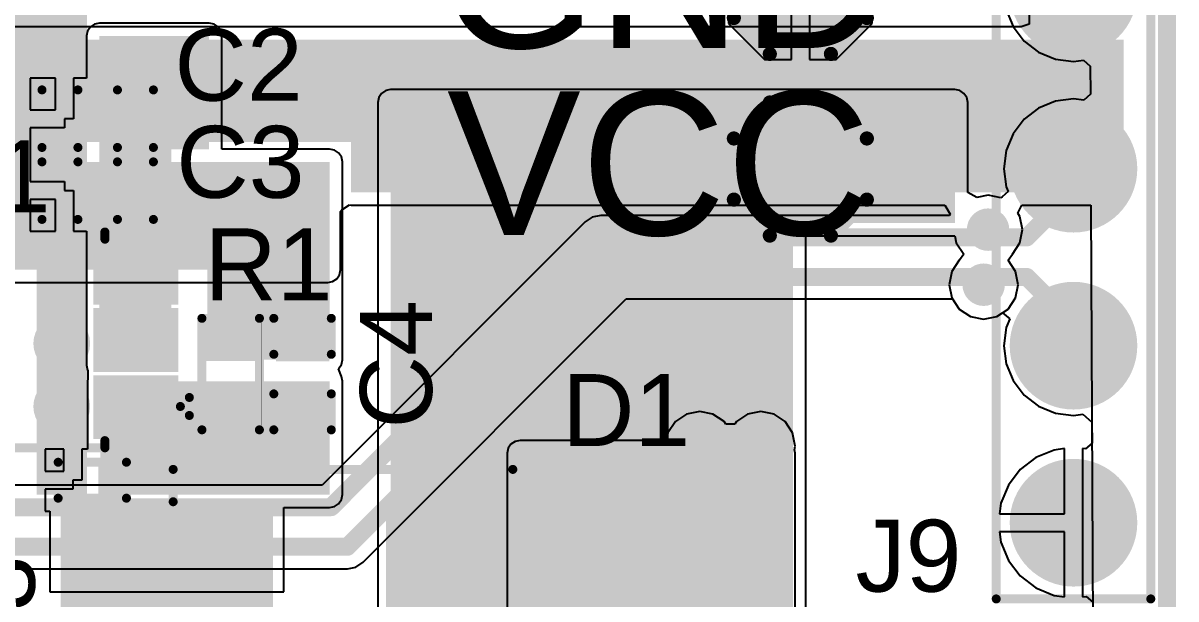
# Model space of a CAD drawing. Header units: millimetres. Extents: x -0.29 to 3.46, y -0.11 to 2.46.
# Drawn here: x 2.817 to 3.459, y 0.555 to 0.875 of the extents above; entities that cross this region are included whole.
import ezdxf

# ---------------------------------------------------------------- set-up
doc = ezdxf.new("R2010")
doc.units = ezdxf.units.MM
doc.header["$MEASUREMENT"] = 0
for name, color, linetype in [('BottomLayer', 5, 'Continuous'), ('BottomPaste', 16, 'Continuous'), ('BottomSolder', 6, 'Continuous'), ('Mechanical2', 216, 'Continuous'), ('TopLayer', 1, 'Continuous'), ('TopOverlay', 2, 'Continuous'), ('TopPaste', 8, 'Continuous'), ('TopSolder', 216, 'Continuous'), ('ViaHoleLayer', 16, 'Continuous')]:
    doc.layers.add(name, color=color, linetype=linetype)
doc.styles.add('Arial', font='arial.ttf', dxfattribs={"height": 0.2})

# ---------------------------------------------------------------- blocks, each defined once
blk = doc.blocks.new('T__________7')
at = {"layer": 'TopLayer'}
blk.add_hatch(color=1, dxfattribs=at).paths.add_polyline_path([(0.015, 0.03), (-0.015, 0.03), (-0.03, 0.015), (-0.03, -0.015), (-0.015, -0.03), (0.015, -0.03), (0.03, -0.015), (0.03, 0.015)])
at = {"layer": 'TopPaste'}
blk.add_hatch(color=8, dxfattribs=at).paths.add_polyline_path([(0.015, 0.03), (-0.015, 0.03), (-0.03, 0.015), (-0.03, -0.015), (-0.015, -0.03), (0.015, -0.03), (0.03, -0.015), (0.03, 0.015)])
at = {"layer": 'TopSolder'}
blk.add_hatch(color=216, dxfattribs=at).paths.add_polyline_path([(0.017, 0.034), (-0.017, 0.034), (-0.034, 0.017), (-0.034, -0.017), (-0.017, -0.034), (0.017, -0.034), (0.034, -0.017), (0.034, 0.017)])
at = {"layer": 'TopOverlay', "const_width": 0.00787}
for points in [[(-0.037, 0.017), (-0.017, 0.037)], [(-0.017, 0.037), (0.017, 0.037)], [(-0.017, 0.037), (0.017, 0.037)], [(0.017, 0.037), (0.037, 0.017)], [(-0.037, -0.017), (-0.037, 0.017)], [(0.037, -0.017), (0.037, 0.017)], [(-0.037, -0.017), (-0.017, -0.037)], [(0.017, -0.037), (0.037, -0.017)], [(-0.017, -0.037), (0.017, -0.037)], [(-0.017, -0.037), (0.017, -0.037)]]:
    blk.add_lwpolyline(points, dxfattribs=at)
at = {"layer": 'TopOverlay', "const_width": 0.00394}
for points in [[(-0.01897, 0.037, 1), (-0.01503, 0.037, 1)], [(-0.01897, 0.037, 1), (-0.01503, 0.037, 1)], [(-0.01897, 0.037, 1), (-0.01503, 0.037, 1)], [(0.01503, 0.037, 1), (0.01897, 0.037, 1)], [(0.01503, 0.037, 1), (0.01897, 0.037, 1)], [(0.01503, 0.037, 1), (0.01897, 0.037, 1)], [(-0.03897, 0.017, 1), (-0.03503, 0.017, 1)], [(-0.03897, 0.017, 1), (-0.03503, 0.017, 1)], [(0.03503, 0.017, 1), (0.03897, 0.017, 1)], [(0.03503, 0.017, 1), (0.03897, 0.017, 1)], [(-0.03897, -0.017, 1), (-0.03503, -0.017, 1)], [(-0.03897, -0.017, 1), (-0.03503, -0.017, 1)], [(0.03503, -0.017, 1), (0.03897, -0.017, 1)], [(0.03503, -0.017, 1), (0.03897, -0.017, 1)], [(-0.01897, -0.037, 1), (-0.01503, -0.037, 1)], [(-0.01897, -0.037, 1), (-0.01503, -0.037, 1)], [(-0.01897, -0.037, 1), (-0.01503, -0.037, 1)], [(0.01503, -0.037, 1), (0.01897, -0.037, 1)], [(0.01503, -0.037, 1), (0.01897, -0.037, 1)], [(0.01503, -0.037, 1), (0.01897, -0.037, 1)]]:
    blk.add_lwpolyline(points, format="xyb", close=True, dxfattribs=at)
blk = doc.blocks.new('T__________8')
at = {"layer": 'TopLayer'}
blk.add_hatch(color=1, dxfattribs=at).paths.add_polyline_path([(0.015, 0.03), (-0.015, 0.03), (-0.03, 0.015), (-0.03, -0.015), (-0.015, -0.03), (0.015, -0.03), (0.03, -0.015), (0.03, 0.015)])
at = {"layer": 'TopPaste'}
blk.add_hatch(color=8, dxfattribs=at).paths.add_polyline_path([(0.015, 0.03), (-0.015, 0.03), (-0.03, 0.015), (-0.03, -0.015), (-0.015, -0.03), (0.015, -0.03), (0.03, -0.015), (0.03, 0.015)])
at = {"layer": 'TopSolder'}
blk.add_hatch(color=216, dxfattribs=at).paths.add_polyline_path([(0.017, 0.034), (-0.017, 0.034), (-0.034, 0.017), (-0.034, -0.017), (-0.017, -0.034), (0.017, -0.034), (0.034, -0.017), (0.034, 0.017)])
at = {"layer": 'TopOverlay', "const_width": 0.00787}
for points in [[(-0.037, 0.017), (-0.017, 0.037)], [(-0.017, 0.037), (0.017, 0.037)], [(-0.017, 0.037), (0.017, 0.037)], [(0.017, 0.037), (0.037, 0.017)], [(-0.037, -0.017), (-0.037, 0.017)], [(0.037, -0.017), (0.037, 0.017)], [(-0.037, -0.017), (-0.017, -0.037)], [(0.017, -0.037), (0.037, -0.017)], [(-0.017, -0.037), (0.017, -0.037)], [(-0.017, -0.037), (0.017, -0.037)]]:
    blk.add_lwpolyline(points, dxfattribs=at)
at = {"layer": 'TopOverlay', "const_width": 0.00394}
for points in [[(-0.01897, 0.037, 1), (-0.01503, 0.037, 1)], [(-0.01897, 0.037, 1), (-0.01503, 0.037, 1)], [(-0.01897, 0.037, 1), (-0.01503, 0.037, 1)], [(0.01503, 0.037, 1), (0.01897, 0.037, 1)], [(0.01503, 0.037, 1), (0.01897, 0.037, 1)], [(0.01503, 0.037, 1), (0.01897, 0.037, 1)], [(-0.03897, 0.017, 1), (-0.03503, 0.017, 1)], [(-0.03897, 0.017, 1), (-0.03503, 0.017, 1)], [(0.03503, 0.017, 1), (0.03897, 0.017, 1)], [(0.03503, 0.017, 1), (0.03897, 0.017, 1)], [(-0.03897, -0.017, 1), (-0.03503, -0.017, 1)], [(-0.03897, -0.017, 1), (-0.03503, -0.017, 1)], [(0.03503, -0.017, 1), (0.03897, -0.017, 1)], [(0.03503, -0.017, 1), (0.03897, -0.017, 1)], [(-0.01897, -0.037, 1), (-0.01503, -0.037, 1)], [(-0.01897, -0.037, 1), (-0.01503, -0.037, 1)], [(-0.01897, -0.037, 1), (-0.01503, -0.037, 1)], [(0.01503, -0.037, 1), (0.01897, -0.037, 1)], [(0.01503, -0.037, 1), (0.01897, -0.037, 1)], [(0.01503, -0.037, 1), (0.01897, -0.037, 1)]]:
    blk.add_lwpolyline(points, format="xyb", close=True, dxfattribs=at)
blk = doc.blocks.new('TSOT_26_6_20')
at = {"layer": 'TopLayer'}
for points in [[(-0.02951, 0.02362), (-0.06888, 0.02362), (-0.06888, 0.05118), (-0.02951, 0.05118)], [(0.06888, 0.02362), (0.02951, 0.02362), (0.02951, 0.05118), (0.06888, 0.05118)], [(-0.02951, -0.01378), (-0.06888, -0.01378), (-0.06888, 0.01378), (-0.02951, 0.01378)], [(0.06888, -0.01378), (0.02951, -0.01378), (0.02951, 0.01378), (0.06888, 0.01378)], [(-0.02951, -0.05118), (-0.06888, -0.05118), (-0.06888, -0.02362), (-0.02951, -0.02362)], [(0.06888, -0.05118), (0.02951, -0.05118), (0.02951, -0.02362), (0.06888, -0.02362)]]:
    blk.add_hatch(color=1, dxfattribs=at).paths.add_polyline_path(points)
at = {"layer": 'TopPaste'}
for points in [[(-0.02951, 0.02362), (-0.06888, 0.02362), (-0.06888, 0.05118), (-0.02951, 0.05118)], [(0.06888, 0.02362), (0.02951, 0.02362), (0.02951, 0.05118), (0.06888, 0.05118)], [(-0.02951, -0.01378), (-0.06888, -0.01378), (-0.06888, 0.01378), (-0.02951, 0.01378)], [(0.06888, -0.01378), (0.02951, -0.01378), (0.02951, 0.01378), (0.06888, 0.01378)], [(-0.02951, -0.05118), (-0.06888, -0.05118), (-0.06888, -0.02362), (-0.02951, -0.02362)], [(0.06888, -0.05118), (0.02951, -0.05118), (0.02951, -0.02362), (0.06888, -0.02362)]]:
    blk.add_hatch(color=8, dxfattribs=at).paths.add_polyline_path(points)
at = {"layer": 'TopSolder'}
for points in [[(-0.02551, 0.01962), (-0.07288, 0.01962), (-0.07288, 0.05518), (-0.02551, 0.05518)], [(0.07288, 0.01962), (0.02551, 0.01962), (0.02551, 0.05518), (0.07288, 0.05518)], [(-0.02551, -0.01778), (-0.07288, -0.01778), (-0.07288, 0.01778), (-0.02551, 0.01778)], [(0.07288, -0.01778), (0.02551, -0.01778), (0.02551, 0.01778), (0.07288, 0.01778)], [(-0.02551, -0.05518), (-0.07288, -0.05518), (-0.07288, -0.01962), (-0.02551, -0.01962)], [(0.07288, -0.05518), (0.02551, -0.05518), (0.02551, -0.01962), (0.07288, -0.01962)]]:
    blk.add_hatch(color=216, dxfattribs=at).paths.add_polyline_path(points)
at = {"layer": 'TopOverlay', "const_width": 0.005}
for points in [[(0.03, 0.06), (-0.032, 0.06)], [(-0.032, 0.05994), (-0.032, 0.056)], [(0.03, 0.05994), (0.03, 0.056)], [(-0.079, 0.042), (-0.079, 0.032)], [(-0.074, 0.037), (-0.079, 0.042)], [(-0.074, 0.037), (-0.079, 0.032)], [(-0.032, -0.056), (-0.032, -0.05994)], [(0.03, -0.06), (-0.032, -0.06)], [(0.03, -0.056), (0.03, -0.05994)]]:
    blk.add_lwpolyline(points, dxfattribs=at)
at = {"layer": 'TopOverlay', "const_width": 0.0025}
for points in [[(-0.03325, 0.06, 1), (-0.03075, 0.06, 1)], [(-0.03325, 0.05994, 1), (-0.03075, 0.05994, 1)], [(-0.03325, 0.056, 1), (-0.03075, 0.056, 1)], [(0.02875, 0.06, 1), (0.03125, 0.06, 1)], [(0.02875, 0.05994, 1), (0.03125, 0.05994, 1)], [(0.02875, 0.056, 1), (0.03125, 0.056, 1)], [(-0.08025, 0.042, 1), (-0.07775, 0.042, 1)], [(-0.08025, 0.042, 1), (-0.07775, 0.042, 1)], [(-0.07525, 0.037, 1), (-0.07275, 0.037, 1)], [(-0.07525, 0.037, 1), (-0.07275, 0.037, 1)], [(-0.08025, 0.032, 1), (-0.07775, 0.032, 1)], [(-0.08025, 0.032, 1), (-0.07775, 0.032, 1)], [(-0.03325, -0.056, 1), (-0.03075, -0.056, 1)], [(-0.03325, -0.05994, 1), (-0.03075, -0.05994, 1)], [(-0.03325, -0.06, 1), (-0.03075, -0.06, 1)], [(0.02875, -0.056, 1), (0.03125, -0.056, 1)], [(0.02875, -0.05994, 1), (0.03125, -0.05994, 1)], [(0.02875, -0.06, 1), (0.03125, -0.06, 1)]]:
    blk.add_lwpolyline(points, format="xyb", close=True, dxfattribs=at)
blk = doc.blocks.new('R___0201_62')
at = {"layer": 'TopLayer'}
for points in [[(-0.01614, 0.00728), (-0.00551, 0.00728), (-0.00551, -0.00728), (-0.01614, -0.00728)], [(0.00551, 0.00728), (0.01614, 0.00728), (0.01614, -0.00728), (0.00551, -0.00728)]]:
    blk.add_hatch(color=1, dxfattribs=at).paths.add_polyline_path(points)
at = {"layer": 'TopPaste'}
for points in [[(-0.01614, 0.00728), (-0.00551, 0.00728), (-0.00551, -0.00728), (-0.01614, -0.00728)], [(0.00551, 0.00728), (0.01614, 0.00728), (0.01614, -0.00728), (0.00551, -0.00728)]]:
    blk.add_hatch(color=8, dxfattribs=at).paths.add_polyline_path(points)
at = {"layer": 'TopSolder'}
for points in [[(-0.01831, 0.00945), (-0.00335, 0.00945), (-0.00335, -0.00945), (-0.01831, -0.00945)], [(0.00335, 0.00945), (0.01831, 0.00945), (0.01831, -0.00945), (0.00335, -0.00945)]]:
    blk.add_hatch(color=216, dxfattribs=at).paths.add_polyline_path(points)
at = {"layer": 'TopOverlay', "const_width": 0.005}
for points in [[(-0.019, 0.01), (0.019, 0.01)], [(-0.019, -0.01), (-0.019, 0.01)], [(0.019, -0.01), (0.019, 0.01)], [(-0.019, -0.01), (0.019, -0.01)]]:
    blk.add_lwpolyline(points, dxfattribs=at)
at = {"layer": 'TopOverlay', "const_width": 0.0025}
for points in [[(-0.02025, 0.01, 1), (-0.01775, 0.01, 1)], [(-0.02025, 0.01, 1), (-0.01775, 0.01, 1)], [(0.01775, 0.01, 1), (0.02025, 0.01, 1)], [(0.01775, 0.01, 1), (0.02025, 0.01, 1)], [(-0.02025, -0.01, 1), (-0.01775, -0.01, 1)], [(-0.02025, -0.01, 1), (-0.01775, -0.01, 1)], [(0.01775, -0.01, 1), (0.02025, -0.01, 1)], [(0.01775, -0.01, 1), (0.02025, -0.01, 1)]]:
    blk.add_lwpolyline(points, format="xyb", close=True, dxfattribs=at)
blk = doc.blocks.new('R___0402_64')
at = {"layer": 'TopLayer'}
for points in [[(-0.0275, -0.0125), (-0.0275, 0.0125), (-0.0095, 0.0125), (-0.0095, -0.0125)], [(0.0095, -0.0125), (0.0095, 0.0125), (0.0275, 0.0125), (0.0275, -0.0125)]]:
    blk.add_hatch(color=1, dxfattribs=at).paths.add_polyline_path(points)
at = {"layer": 'TopPaste'}
for points in [[(-0.0275, -0.0125), (-0.0275, 0.0125), (-0.0095, 0.0125), (-0.0095, -0.0125)], [(0.0095, -0.0125), (0.0095, 0.0125), (0.0275, 0.0125), (0.0275, -0.0125)]]:
    blk.add_hatch(color=8, dxfattribs=at).paths.add_polyline_path(points)
at = {"layer": 'TopSolder'}
for points in [[(-0.02967, -0.01467), (-0.02967, 0.01467), (-0.00733, 0.01467), (-0.00733, -0.01467)], [(0.00733, -0.01467), (0.00733, 0.01467), (0.02967, 0.01467), (0.02967, -0.01467)]]:
    blk.add_hatch(color=216, dxfattribs=at).paths.add_polyline_path(points)
at = {"layer": 'TopOverlay'}
for points, const_width in [([(-0.031, 0.016), (-0.031, -0.016)], 0.005), ([(-0.031, 0.016), (0.031, 0.016)], 0.005), ([(0.031, 0.016), (0.031, -0.016)], 0.005), ([(-0.031, -0.016), (0.031, -0.016)], 0.005), ([(-0.032, -0.017), (0.032, -0.017)], 0.000127)]:
    blk.add_lwpolyline(points, dxfattribs=dict(at, const_width=const_width))
for points, const_width in [([(-0.03225, 0.016, 1), (-0.02975, 0.016, 1)], 0.0025), ([(-0.03225, 0.016, 1), (-0.02975, 0.016, 1)], 0.0025), ([(0.02975, 0.016, 1), (0.03225, 0.016, 1)], 0.0025), ([(0.02975, 0.016, 1), (0.03225, 0.016, 1)], 0.0025), ([(-0.03225, -0.016, 1), (-0.02975, -0.016, 1)], 0.0025), ([(-0.03225, -0.016, 1), (-0.02975, -0.016, 1)], 0.0025), ([(-0.03203, -0.017, 1), (-0.03197, -0.017, 1)], 0.0000635), ([(0.02975, -0.016, 1), (0.03225, -0.016, 1)], 0.0025), ([(0.02975, -0.016, 1), (0.03225, -0.016, 1)], 0.0025), ([(0.03197, -0.017, 1), (0.03203, -0.017, 1)], 0.0000635)]:
    blk.add_lwpolyline(points, format="xyb", close=True, dxfattribs=dict(at, const_width=const_width))
blk = doc.blocks.new('P____4_P___83')
at = {"layer": 'TopLayer'}
h = blk.add_hatch(color=1, dxfattribs=at)
edge = h.paths.add_edge_path()
edge.add_arc((-0.14764, 0), 0.0315, 0, 360)
h = blk.add_hatch(color=1, dxfattribs=at)
edge = h.paths.add_edge_path()
edge.add_arc((-0.04921, 0), 0.0315, 0, 360)
h = blk.add_hatch(color=1, dxfattribs=at)
edge = h.paths.add_edge_path()
edge.add_arc((0.04921, 0), 0.0315, 0, 360)
h = blk.add_hatch(color=1, dxfattribs=at)
edge = h.paths.add_edge_path()
edge.add_arc((0.14764, 0), 0.0315, 0, 360)
at = {"layer": 'TopPaste'}
h = blk.add_hatch(color=8, dxfattribs=at)
edge = h.paths.add_edge_path()
edge.add_arc((-0.14764, 0), 0.0315, 0, 360)
h = blk.add_hatch(color=8, dxfattribs=at)
edge = h.paths.add_edge_path()
edge.add_arc((-0.04921, 0), 0.0315, 0, 360)
h = blk.add_hatch(color=8, dxfattribs=at)
edge = h.paths.add_edge_path()
edge.add_arc((0.04921, 0), 0.0315, 0, 360)
h = blk.add_hatch(color=8, dxfattribs=at)
edge = h.paths.add_edge_path()
edge.add_arc((0.14764, 0), 0.0315, 0, 360)
at = {"layer": 'TopSolder'}
h = blk.add_hatch(color=216, dxfattribs=at)
edge = h.paths.add_edge_path()
edge.add_arc((-0.14764, 0), 0.0355, 0, 360)
h = blk.add_hatch(color=216, dxfattribs=at)
edge = h.paths.add_edge_path()
edge.add_arc((-0.04921, 0), 0.0355, 0, 360)
h = blk.add_hatch(color=216, dxfattribs=at)
edge = h.paths.add_edge_path()
edge.add_arc((0.04921, 0), 0.0355, 0, 360)
h = blk.add_hatch(color=216, dxfattribs=at)
edge = h.paths.add_edge_path()
edge.add_arc((0.14764, 0), 0.0355, 0, 360)
at = {"layer": 'TopOverlay', "const_width": 0.005}
for points in [[(0.19, 0.043), (-0.19, 0.043)], [(-0.19, -0.043), (-0.19, 0.043)], [(0.19, -0.043), (0.19, 0.043)], [(-0.196, -0.005), (-0.201, 0)], [(-0.201, -0.01), (-0.201, 0)], [(-0.201, -0.01), (-0.196, -0.005)], [(0.19, -0.043), (-0.19, -0.043)]]:
    blk.add_lwpolyline(points, dxfattribs=at)
at = {"layer": 'TopOverlay', "const_width": 0.0025}
for points in [[(-0.19125, 0.043, 1), (-0.18875, 0.043, 1)], [(-0.19125, 0.043, 1), (-0.18875, 0.043, 1)], [(0.18875, 0.043, 1), (0.19125, 0.043, 1)], [(0.18875, 0.043, 1), (0.19125, 0.043, 1)], [(-0.20225, 0, 1), (-0.19975, 0, 1)], [(-0.20225, 0, 1), (-0.19975, 0, 1)], [(-0.19725, -0.005, 1), (-0.19475, -0.005, 1)], [(-0.19725, -0.005, 1), (-0.19475, -0.005, 1)], [(-0.20225, -0.01, 1), (-0.19975, -0.01, 1)], [(-0.20225, -0.01, 1), (-0.19975, -0.01, 1)], [(-0.19125, -0.043, 1), (-0.18875, -0.043, 1)], [(-0.19125, -0.043, 1), (-0.18875, -0.043, 1)], [(0.18875, -0.043, 1), (0.19125, -0.043, 1)], [(0.18875, -0.043, 1), (0.19125, -0.043, 1)]]:
    blk.add_lwpolyline(points, format="xyb", close=True, dxfattribs=at)
blk = doc.blocks.new('SOD_323_B_108')
at = {"layer": 'BottomLayer'}
for points in [[(-0.02953, -0.01772), (-0.06102, -0.01772), (-0.06102, 0.01772), (-0.02953, 0.01772)], [(0.06102, -0.01772), (0.02953, -0.01772), (0.02953, 0.01772), (0.06102, 0.01772)]]:
    blk.add_hatch(color=5, dxfattribs=at).paths.add_polyline_path(points)
at = {"layer": 'BottomPaste'}
for points in [[(-0.02953, -0.01772), (-0.06102, -0.01772), (-0.06102, 0.01772), (-0.02953, 0.01772)], [(0.06102, -0.01772), (0.02953, -0.01772), (0.02953, 0.01772), (0.06102, 0.01772)]]:
    blk.add_hatch(color=16, dxfattribs=at).paths.add_polyline_path(points)
at = {"layer": 'BottomSolder'}
for points in [[(-0.02736, -0.01988), (-0.06319, -0.01988), (-0.06319, 0.01988), (-0.02736, 0.01988)], [(0.06319, -0.01988), (0.02736, -0.01988), (0.02736, 0.01988), (0.06319, 0.01988)]]:
    blk.add_hatch(color=6, dxfattribs=at).paths.add_polyline_path(points)
blk = doc.blocks.new('SMB__109')
at = {"layer": 'TopLayer'}
for points in [[(-0.14567, -0.04724), (-0.14567, 0.04724), (-0.03543, 0.04724), (-0.03543, -0.04724)], [(0.03543, -0.04724), (0.03543, 0.04724), (0.14567, 0.04724), (0.14567, -0.04724)]]:
    blk.add_hatch(color=1, dxfattribs=at).paths.add_polyline_path(points)
at = {"layer": 'TopOverlay'}
for points in [[(0.102, 0.049), (0.19, 0.049), (0.19, 0.075), (0.102, 0.075)], [(0.147, -0.065), (0.19, -0.065), (0.19, 0.053), (0.147, 0.053)], [(0.102, -0.075), (0.19, -0.075), (0.19, -0.049), (0.102, -0.049)]]:
    blk.add_hatch(color=2, dxfattribs=at).paths.add_polyline_path(points)
at = {"layer": 'TopPaste'}
for points in [[(-0.14567, -0.04724), (-0.14567, 0.04724), (-0.03543, 0.04724), (-0.03543, -0.04724)], [(0.03543, -0.04724), (0.03543, 0.04724), (0.14567, 0.04724), (0.14567, -0.04724)]]:
    blk.add_hatch(color=8, dxfattribs=at).paths.add_polyline_path(points)
at = {"layer": 'TopSolder'}
for points in [[(-0.14967, -0.05124), (-0.14967, 0.05124), (-0.03143, 0.05124), (-0.03143, -0.05124)], [(0.03143, -0.05124), (0.03143, 0.05124), (0.14967, 0.05124), (0.14967, -0.05124)]]:
    blk.add_hatch(color=216, dxfattribs=at).paths.add_polyline_path(points)
at = {"layer": 'TopOverlay', "const_width": 0.005}
for points in [[(-0.087, 0.073), (0.102, 0.073)], [(-0.087, 0.055), (-0.087, 0.073)], [(-0.087, -0.073), (-0.087, -0.055)], [(-0.087, -0.073), (0.102, -0.073)]]:
    blk.add_lwpolyline(points, dxfattribs=at)
at = {"layer": 'TopOverlay', "const_width": 0.0025}
for points in [[(-0.08825, 0.073, 1), (-0.08575, 0.073, 1)], [(-0.08825, 0.073, 1), (-0.08575, 0.073, 1)], [(0.10075, 0.073, 1), (0.10325, 0.073, 1)], [(-0.08825, 0.055, 1), (-0.08575, 0.055, 1)], [(-0.08825, -0.055, 1), (-0.08575, -0.055, 1)], [(-0.08825, -0.073, 1), (-0.08575, -0.073, 1)], [(-0.08825, -0.073, 1), (-0.08575, -0.073, 1)], [(0.10075, -0.073, 1), (0.10325, -0.073, 1)]]:
    blk.add_lwpolyline(points, format="xyb", close=True, dxfattribs=at)
blk = doc.blocks.new('C___0402_149')
at = {"layer": 'TopLayer'}
for points in [[(-0.0275, -0.0125), (-0.0275, 0.0125), (-0.0095, 0.0125), (-0.0095, -0.0125)], [(0.0095, -0.0125), (0.0095, 0.0125), (0.0275, 0.0125), (0.0275, -0.0125)]]:
    blk.add_hatch(color=1, dxfattribs=at).paths.add_polyline_path(points)
at = {"layer": 'TopPaste'}
for points in [[(-0.0275, -0.0125), (-0.0275, 0.0125), (-0.0095, 0.0125), (-0.0095, -0.0125)], [(0.0095, -0.0125), (0.0095, 0.0125), (0.0275, 0.0125), (0.0275, -0.0125)]]:
    blk.add_hatch(color=8, dxfattribs=at).paths.add_polyline_path(points)
at = {"layer": 'TopSolder'}
for points in [[(-0.02986, -0.01486), (-0.02986, 0.01486), (-0.00714, 0.01486), (-0.00714, -0.01486)], [(0.00714, -0.01486), (0.00714, 0.01486), (0.02986, 0.01486), (0.02986, -0.01486)]]:
    blk.add_hatch(color=216, dxfattribs=at).paths.add_polyline_path(points)
at = {"layer": 'TopOverlay', "const_width": 0.005}
for points in [[(-0.031, 0.016), (-0.011, 0.016)], [(-0.031, 0.016), (-0.031, -0.016)], [(0.011, 0.016), (0.031, 0.016)], [(0.031, 0.016), (0.031, -0.016)], [(-0.031, -0.016), (-0.011, -0.016)], [(0.011, -0.016), (0.031, -0.016)]]:
    blk.add_lwpolyline(points, dxfattribs=at)
at = {"layer": 'TopOverlay', "const_width": 0.0025}
for points in [[(-0.03225, 0.016, 1), (-0.02975, 0.016, 1)], [(-0.03225, 0.016, 1), (-0.02975, 0.016, 1)], [(-0.01225, 0.016, 1), (-0.00975, 0.016, 1)], [(0.00975, 0.016, 1), (0.01225, 0.016, 1)], [(0.02975, 0.016, 1), (0.03225, 0.016, 1)], [(0.02975, 0.016, 1), (0.03225, 0.016, 1)], [(-0.03225, -0.016, 1), (-0.02975, -0.016, 1)], [(-0.03225, -0.016, 1), (-0.02975, -0.016, 1)], [(-0.01225, -0.016, 1), (-0.00975, -0.016, 1)], [(0.00975, -0.016, 1), (0.01225, -0.016, 1)], [(0.02975, -0.016, 1), (0.03225, -0.016, 1)], [(0.02975, -0.016, 1), (0.03225, -0.016, 1)]]:
    blk.add_lwpolyline(points, format="xyb", close=True, dxfattribs=at)
blk = doc.blocks.new('C___0402_150')
at = {"layer": 'TopLayer'}
for points in [[(-0.0275, -0.0125), (-0.0275, 0.0125), (-0.0095, 0.0125), (-0.0095, -0.0125)], [(0.0095, -0.0125), (0.0095, 0.0125), (0.0275, 0.0125), (0.0275, -0.0125)]]:
    blk.add_hatch(color=1, dxfattribs=at).paths.add_polyline_path(points)
at = {"layer": 'TopPaste'}
for points in [[(-0.0275, -0.0125), (-0.0275, 0.0125), (-0.0095, 0.0125), (-0.0095, -0.0125)], [(0.0095, -0.0125), (0.0095, 0.0125), (0.0275, 0.0125), (0.0275, -0.0125)]]:
    blk.add_hatch(color=8, dxfattribs=at).paths.add_polyline_path(points)
at = {"layer": 'TopSolder'}
for points in [[(-0.02986, -0.01486), (-0.02986, 0.01486), (-0.00714, 0.01486), (-0.00714, -0.01486)], [(0.00714, -0.01486), (0.00714, 0.01486), (0.02986, 0.01486), (0.02986, -0.01486)]]:
    blk.add_hatch(color=216, dxfattribs=at).paths.add_polyline_path(points)
at = {"layer": 'TopOverlay', "const_width": 0.005}
for points in [[(-0.031, -0.016), (-0.031, 0.016)], [(-0.031, 0.016), (-0.011, 0.016)], [(0.011, 0.016), (0.031, 0.016)], [(0.031, -0.016), (0.031, 0.016)], [(-0.031, -0.016), (-0.011, -0.016)], [(0.011, -0.016), (0.031, -0.016)]]:
    blk.add_lwpolyline(points, dxfattribs=at)
at = {"layer": 'TopOverlay', "const_width": 0.0025}
for points in [[(-0.03225, 0.016, 1), (-0.02975, 0.016, 1)], [(-0.03225, 0.016, 1), (-0.02975, 0.016, 1)], [(-0.01225, 0.016, 1), (-0.00975, 0.016, 1)], [(0.00975, 0.016, 1), (0.01225, 0.016, 1)], [(0.02975, 0.016, 1), (0.03225, 0.016, 1)], [(0.02975, 0.016, 1), (0.03225, 0.016, 1)], [(-0.03225, -0.016, 1), (-0.02975, -0.016, 1)], [(-0.03225, -0.016, 1), (-0.02975, -0.016, 1)], [(-0.01225, -0.016, 1), (-0.00975, -0.016, 1)], [(0.00975, -0.016, 1), (0.01225, -0.016, 1)], [(0.02975, -0.016, 1), (0.03225, -0.016, 1)], [(0.02975, -0.016, 1), (0.03225, -0.016, 1)]]:
    blk.add_lwpolyline(points, format="xyb", close=True, dxfattribs=at)
blk = doc.blocks.new('C___0402_151')
at = {"layer": 'TopLayer'}
for points in [[(-0.0275, -0.0125), (-0.0275, 0.0125), (-0.0095, 0.0125), (-0.0095, -0.0125)], [(0.0095, -0.0125), (0.0095, 0.0125), (0.0275, 0.0125), (0.0275, -0.0125)]]:
    blk.add_hatch(color=1, dxfattribs=at).paths.add_polyline_path(points)
at = {"layer": 'TopPaste'}
for points in [[(-0.0275, -0.0125), (-0.0275, 0.0125), (-0.0095, 0.0125), (-0.0095, -0.0125)], [(0.0095, -0.0125), (0.0095, 0.0125), (0.0275, 0.0125), (0.0275, -0.0125)]]:
    blk.add_hatch(color=8, dxfattribs=at).paths.add_polyline_path(points)
at = {"layer": 'TopSolder'}
for points in [[(-0.02986, -0.01486), (-0.02986, 0.01486), (-0.00714, 0.01486), (-0.00714, -0.01486)], [(0.00714, -0.01486), (0.00714, 0.01486), (0.02986, 0.01486), (0.02986, -0.01486)]]:
    blk.add_hatch(color=216, dxfattribs=at).paths.add_polyline_path(points)
at = {"layer": 'TopOverlay', "const_width": 0.005}
for points in [[(-0.031, -0.016), (-0.031, 0.016)], [(-0.031, 0.016), (-0.011, 0.016)], [(0.011, 0.016), (0.031, 0.016)], [(0.031, -0.016), (0.031, 0.016)], [(-0.031, -0.016), (-0.011, -0.016)], [(0.011, -0.016), (0.031, -0.016)]]:
    blk.add_lwpolyline(points, dxfattribs=at)
at = {"layer": 'TopOverlay', "const_width": 0.0025}
for points in [[(-0.03225, 0.016, 1), (-0.02975, 0.016, 1)], [(-0.03225, 0.016, 1), (-0.02975, 0.016, 1)], [(-0.01225, 0.016, 1), (-0.00975, 0.016, 1)], [(0.00975, 0.016, 1), (0.01225, 0.016, 1)], [(0.02975, 0.016, 1), (0.03225, 0.016, 1)], [(0.02975, 0.016, 1), (0.03225, 0.016, 1)], [(-0.03225, -0.016, 1), (-0.02975, -0.016, 1)], [(-0.03225, -0.016, 1), (-0.02975, -0.016, 1)], [(-0.01225, -0.016, 1), (-0.00975, -0.016, 1)], [(0.00975, -0.016, 1), (0.01225, -0.016, 1)], [(0.02975, -0.016, 1), (0.03225, -0.016, 1)], [(0.02975, -0.016, 1), (0.03225, -0.016, 1)]]:
    blk.add_lwpolyline(points, format="xyb", close=True, dxfattribs=at)

msp = doc.modelspace()

# ---------------------------------------------------------------- hatches: boundary and pattern name
at = {"layer": 'BottomLayer'}
for points in [[(3.43, 0.809), (3.43, 0.866), (2.368, 0.866), (2.368, 0.809)], [(3, 0.781), (3.43, 0.781), (3.43, 0.859), (3, 0.859)], [(2.987, 0.738), (2.987, 0.798), (2.462, 0.798), (2.462, 0.738)], [(3.24, 0.636), (3.094, 0.636), (3.094, 0.366), (3.24, 0.366)]]:
    msp.add_hatch(color=5, dxfattribs=at).paths.add_polyline_path(points)
h = msp.add_hatch(color=5, dxfattribs=at)
edge = h.paths.add_edge_path()
edge.add_arc((2.876, 0.851), 0.01181, 0, 360)
h = msp.add_hatch(color=5, dxfattribs=at)
edge = h.paths.add_edge_path()
edge.add_arc((2.903, 0.823), 0.01181, 0, 360)
h = msp.add_hatch(color=5, dxfattribs=at)
edge = h.paths.add_edge_path()
edge.add_arc((3.29728, 0.80672), 0.01181, 0, 360)
h = msp.add_hatch(color=5, dxfattribs=at)
edge = h.paths.add_edge_path()
edge.add_arc((2.936, 0.776), 0.01181, 0, 360)
h = msp.add_hatch(color=5, dxfattribs=at)
edge = h.paths.add_edge_path()
edge.add_arc((2.962, 0.775), 0.01181, 0, 360)
h = msp.add_hatch(color=5, dxfattribs=at)
edge = h.paths.add_edge_path()
edge.add_arc((3.35445, 0.76031), 0.01181, 0, 360)
h = msp.add_hatch(color=5, dxfattribs=at)
edge = h.paths.add_edge_path()
edge.add_arc((3.352, 0.72969), 0.01181, 0, 360)
h = msp.add_hatch(color=5, dxfattribs=at)
edge = h.paths.add_edge_path()
edge.add_arc((2.839, 0.697), 0.01181, 0, 360)
h = msp.add_hatch(color=5, dxfattribs=at)
edge = h.paths.add_edge_path()
edge.add_arc((2.839, 0.662), 0.01181, 0, 360)
h = msp.add_hatch(color=5, dxfattribs=at)
edge = h.paths.add_edge_path()
edge.add_arc((3.194, 0.64), 0.01181, 0, 360)
h = msp.add_hatch(color=5, dxfattribs=at)
edge = h.paths.add_edge_path()
edge.add_arc((3.228, 0.64), 0.01181, 0, 360)
h = msp.add_hatch(color=5, dxfattribs=at)
edge = h.paths.add_edge_path()
edge.add_arc((3.194, 0.606), 0.01181, 0, 360)
h = msp.add_hatch(color=5, dxfattribs=at)
edge = h.paths.add_edge_path()
edge.add_arc((3.228, 0.606), 0.01181, 0, 360)
h = msp.add_hatch(color=5, dxfattribs=at)
edge = h.paths.add_edge_path()
edge.add_arc((3.194, 0.572), 0.01181, 0, 360)
h = msp.add_hatch(color=5, dxfattribs=at)
edge = h.paths.add_edge_path()
edge.add_arc((3.228, 0.572), 0.01181, 0, 360)
at = {"layer": 'BottomSolder'}
h = msp.add_hatch(color=6, dxfattribs=at)
edge = h.paths.add_edge_path()
edge.add_arc((2.838, 0.887), 0.01581, 0, 360)
h = msp.add_hatch(color=6, dxfattribs=at)
edge = h.paths.add_edge_path()
edge.add_arc((2.876, 0.851), 0.01581, 0, 360)
h = msp.add_hatch(color=6, dxfattribs=at)
edge = h.paths.add_edge_path()
edge.add_arc((2.903, 0.823), 0.01581, 0, 360)
h = msp.add_hatch(color=6, dxfattribs=at)
edge = h.paths.add_edge_path()
edge.add_arc((3.29728, 0.80672), 0.01581, 0, 360)
h = msp.add_hatch(color=6, dxfattribs=at)
edge = h.paths.add_edge_path()
edge.add_arc((2.936, 0.776), 0.01581, 0, 360)
h = msp.add_hatch(color=6, dxfattribs=at)
edge = h.paths.add_edge_path()
edge.add_arc((2.962, 0.775), 0.01581, 0, 360)
h = msp.add_hatch(color=6, dxfattribs=at)
edge = h.paths.add_edge_path()
edge.add_arc((2.839, 0.697), 0.01581, 0, 360)
h = msp.add_hatch(color=6, dxfattribs=at)
edge = h.paths.add_edge_path()
edge.add_arc((2.839, 0.662), 0.01581, 0, 360)
h = msp.add_hatch(color=6, dxfattribs=at)
edge = h.paths.add_edge_path()
edge.add_arc((3.194, 0.64), 0.01581, 0, 360)
h = msp.add_hatch(color=6, dxfattribs=at)
edge = h.paths.add_edge_path()
edge.add_arc((3.228, 0.64), 0.01581, 0, 360)
h = msp.add_hatch(color=6, dxfattribs=at)
edge = h.paths.add_edge_path()
edge.add_arc((3.194, 0.606), 0.01581, 0, 360)
h = msp.add_hatch(color=6, dxfattribs=at)
edge = h.paths.add_edge_path()
edge.add_arc((3.228, 0.606), 0.01581, 0, 360)
h = msp.add_hatch(color=6, dxfattribs=at)
edge = h.paths.add_edge_path()
edge.add_arc((3.194, 0.572), 0.01581, 0, 360)
h = msp.add_hatch(color=6, dxfattribs=at)
edge = h.paths.add_edge_path()
edge.add_arc((3.228, 0.572), 0.01581, 0, 360)
at = {"layer": 'TopLayer'}
for points in [[(2.853, 0.931), (2.594, 0.931), (2.594, 0.738), (2.853, 0.738)], [(3.218, 0.858), (3.282, 0.858), (3.282, 0.929), (3.218, 0.929)], [(2.921, 0.868), (2.86, 0.868), (2.86, 0.805), (2.921, 0.805)], [(2.9, 0.839), (2.86, 0.839), (2.86, 0.685), (2.9, 0.685)], [(3.022, 0.367), (3.246, 0.367), (3.246, 0.831), (3.022, 0.831)], [(3.218, 0.764), (3.336, 0.764), (3.336, 0.831), (3.218, 0.831)], [(2.988, 0.798), (2.92, 0.798), (2.92, 0.688), (2.988, 0.688)], [(2.853, 0.758), (2.825, 0.758), (2.825, 0.613), (2.853, 0.613)], [(2.988, 0.676), (2.86039, 0.676), (2.86039, 0.613), (2.988, 0.613)]]:
    msp.add_hatch(color=1, dxfattribs=at).paths.add_polyline_path(points)
h = msp.add_hatch(color=1, dxfattribs=at)
edge = h.paths.add_edge_path()
edge.add_arc((2.876, 0.851), 0.01181, 0, 360)
h = msp.add_hatch(color=1, dxfattribs=at)
edge = h.paths.add_edge_path()
edge.add_arc((2.903, 0.823), 0.01181, 0, 360)
h = msp.add_hatch(color=1, dxfattribs=at)
edge = h.paths.add_edge_path()
edge.add_arc((3.29728, 0.80672), 0.01181, 0, 360)
h = msp.add_hatch(color=1, dxfattribs=at)
edge = h.paths.add_edge_path()
edge.add_arc((2.936, 0.776), 0.01181, 0, 360)
h = msp.add_hatch(color=1, dxfattribs=at)
edge = h.paths.add_edge_path()
edge.add_arc((2.962, 0.775), 0.01181, 0, 360)
h = msp.add_hatch(color=1, dxfattribs=at)
edge = h.paths.add_edge_path()
edge.add_arc((3.35445, 0.76031), 0.01181, 0, 360)
h = msp.add_hatch(color=1, dxfattribs=at)
edge = h.paths.add_edge_path()
edge.add_arc((3.352, 0.72969), 0.01181, 0, 360)
h = msp.add_hatch(color=1, dxfattribs=at)
edge = h.paths.add_edge_path()
edge.add_arc((2.839, 0.697), 0.01181, 0, 360)
h = msp.add_hatch(color=1, dxfattribs=at)
edge = h.paths.add_edge_path()
edge.add_arc((2.839, 0.662), 0.01181, 0, 360)
h = msp.add_hatch(color=1, dxfattribs=at)
edge = h.paths.add_edge_path()
edge.add_arc((3.194, 0.64), 0.01181, 0, 360)
h = msp.add_hatch(color=1, dxfattribs=at)
edge = h.paths.add_edge_path()
edge.add_arc((3.228, 0.64), 0.01181, 0, 360)
h = msp.add_hatch(color=1, dxfattribs=at)
edge = h.paths.add_edge_path()
edge.add_arc((3.194, 0.606), 0.01181, 0, 360)
h = msp.add_hatch(color=1, dxfattribs=at)
edge = h.paths.add_edge_path()
edge.add_arc((3.228, 0.606), 0.01181, 0, 360)
h = msp.add_hatch(color=1, dxfattribs=at)
edge = h.paths.add_edge_path()
edge.add_arc((3.194, 0.572), 0.01181, 0, 360)
h = msp.add_hatch(color=1, dxfattribs=at)
edge = h.paths.add_edge_path()
edge.add_arc((3.228, 0.572), 0.01181, 0, 360)
at = {"layer": 'TopSolder'}
h = msp.add_hatch(color=216, dxfattribs=at)
edge = h.paths.add_edge_path()
edge.add_arc((2.838, 0.887), 0.01581, 0, 360)
h = msp.add_hatch(color=216, dxfattribs=at)
edge = h.paths.add_edge_path()
edge.add_arc((2.876, 0.851), 0.01581, 0, 360)
h = msp.add_hatch(color=216, dxfattribs=at)
edge = h.paths.add_edge_path()
edge.add_arc((2.903, 0.823), 0.01581, 0, 360)
h = msp.add_hatch(color=216, dxfattribs=at)
edge = h.paths.add_edge_path()
edge.add_arc((3.29728, 0.80672), 0.01581, 0, 360)
h = msp.add_hatch(color=216, dxfattribs=at)
edge = h.paths.add_edge_path()
edge.add_arc((2.936, 0.776), 0.01581, 0, 360)
h = msp.add_hatch(color=216, dxfattribs=at)
edge = h.paths.add_edge_path()
edge.add_arc((2.962, 0.775), 0.01581, 0, 360)
h = msp.add_hatch(color=216, dxfattribs=at)
edge = h.paths.add_edge_path()
edge.add_arc((2.839, 0.697), 0.01581, 0, 360)
h = msp.add_hatch(color=216, dxfattribs=at)
edge = h.paths.add_edge_path()
edge.add_arc((2.839, 0.662), 0.01581, 0, 360)
h = msp.add_hatch(color=216, dxfattribs=at)
edge = h.paths.add_edge_path()
edge.add_arc((3.194, 0.64), 0.01581, 0, 360)
h = msp.add_hatch(color=216, dxfattribs=at)
edge = h.paths.add_edge_path()
edge.add_arc((3.228, 0.64), 0.01581, 0, 360)
h = msp.add_hatch(color=216, dxfattribs=at)
edge = h.paths.add_edge_path()
edge.add_arc((3.194, 0.606), 0.01581, 0, 360)
h = msp.add_hatch(color=216, dxfattribs=at)
edge = h.paths.add_edge_path()
edge.add_arc((3.228, 0.606), 0.01581, 0, 360)
h = msp.add_hatch(color=216, dxfattribs=at)
edge = h.paths.add_edge_path()
edge.add_arc((3.194, 0.572), 0.01581, 0, 360)
h = msp.add_hatch(color=216, dxfattribs=at)
edge = h.paths.add_edge_path()
edge.add_arc((3.228, 0.572), 0.01581, 0, 360)
at = {"layer": 'ViaHoleLayer'}
h = msp.add_hatch(color=16, dxfattribs=at)
edge = h.paths.add_edge_path()
edge.add_arc((2.876, 0.851), 0.00591, 0, 360)
h = msp.add_hatch(color=16, dxfattribs=at)
edge = h.paths.add_edge_path()
edge.add_arc((2.903, 0.823), 0.00591, 0, 360)
h = msp.add_hatch(color=16, dxfattribs=at)
edge = h.paths.add_edge_path()
edge.add_arc((3.29728, 0.80672), 0.00591, 0, 360)
h = msp.add_hatch(color=16, dxfattribs=at)
edge = h.paths.add_edge_path()
edge.add_arc((2.936, 0.776), 0.00591, 0, 360)
h = msp.add_hatch(color=16, dxfattribs=at)
edge = h.paths.add_edge_path()
edge.add_arc((2.962, 0.775), 0.00591, 0, 360)
h = msp.add_hatch(color=16, dxfattribs=at)
edge = h.paths.add_edge_path()
edge.add_arc((3.35445, 0.76031), 0.00591, 0, 360)
h = msp.add_hatch(color=16, dxfattribs=at)
edge = h.paths.add_edge_path()
edge.add_arc((3.352, 0.72969), 0.00591, 0, 360)
h = msp.add_hatch(color=16, dxfattribs=at)
edge = h.paths.add_edge_path()
edge.add_arc((2.839, 0.697), 0.00591, 0, 360)
h = msp.add_hatch(color=16, dxfattribs=at)
edge = h.paths.add_edge_path()
edge.add_arc((2.839, 0.662), 0.00591, 0, 360)
h = msp.add_hatch(color=16, dxfattribs=at)
edge = h.paths.add_edge_path()
edge.add_arc((3.194, 0.64), 0.00591, 0, 360)
h = msp.add_hatch(color=16, dxfattribs=at)
edge = h.paths.add_edge_path()
edge.add_arc((3.228, 0.64), 0.00591, 0, 360)
h = msp.add_hatch(color=16, dxfattribs=at)
edge = h.paths.add_edge_path()
edge.add_arc((3.194, 0.606), 0.00591, 0, 360)
h = msp.add_hatch(color=16, dxfattribs=at)
edge = h.paths.add_edge_path()
edge.add_arc((3.228, 0.606), 0.00591, 0, 360)
h = msp.add_hatch(color=16, dxfattribs=at)
edge = h.paths.add_edge_path()
edge.add_arc((3.194, 0.572), 0.00591, 0, 360)
h = msp.add_hatch(color=16, dxfattribs=at)
edge = h.paths.add_edge_path()
edge.add_arc((3.228, 0.572), 0.00591, 0, 360)

# ---------------------------------------------------------------- linework, layer by layer
at = {"layer": 'BottomLayer'}
for p, q in [((3.37728, 0.92002), (3.37728, 0.87453)), ((3.37286, 0.87314), (2.497, 0.87314)), ((3.37728, 0.87453), (3.37286, 0.87314)), ((2.99414, 0.77049), (2.99486, 0.77139)), ((2.99414, 0.738), (2.99414, 0.77049)), ((2.99486, 0.77139), (2.99914, 0.77403)), ((2.99914, 0.77403), (3, 0.77386)), ((3, 0.77386), (3.33046, 0.77386)), ((3.33046, 0.77386), (3.33329, 0.76886)), ((3.37096, 0.76945), (3.37332, 0.77386)), ((3.37332, 0.77386), (3.41172, 0.77386)), ((3.41172, 0.77386), (3.41291, 0.52176)), ((3.13024, 0.76465), (2.98382, 0.61824)), ((3.13421, 0.7673), (3.13024, 0.76465)), ((3.13889, 0.76824), (3.13421, 0.7673)), ((3.33291, 0.76824), (3.13889, 0.76824)), ((3.33329, 0.76886), (3.33291, 0.76824)), ((3.37217, 0.76765), (3.37096, 0.76945)), ((3.37363, 0.76031), (3.37217, 0.76765)), ((3.37217, 0.75297), (3.37363, 0.76031)), ((3.36801, 0.74675), (3.37217, 0.75297)), ((3.36556, 0.74325), (3.36798, 0.74673)), ((3.36798, 0.74673), (3.36801, 0.74675)), ((2.99359, 0.73527), (2.99414, 0.738)), ((3.36972, 0.73703), (3.36556, 0.74325)), ((2.987, 0.73086), (2.98973, 0.73141)), ((2.98973, 0.73141), (2.99205, 0.73295)), ((2.99205, 0.73295), (2.99359, 0.73527)), ((3.37118, 0.72969), (3.36972, 0.73703)), ((2.462, 0.73086), (2.987, 0.73086)), ((3.36972, 0.72235), (3.37118, 0.72969)), ((3.00665, 0.57535), (3.15307, 0.72176)), ((3.15307, 0.72176), (3.33467, 0.72176)), ((3.33467, 0.72176), (3.33844, 0.71613)), ((3.36556, 0.71613), (3.36972, 0.72235)), ((3.33844, 0.71613), (3.34466, 0.71197)), ((3.35934, 0.71197), (3.36556, 0.71613)), ((3.34466, 0.71197), (3.352, 0.71051)), ((3.352, 0.71051), (3.35934, 0.71197)), ((3.18666, 0.65772), (3.18044, 0.65356)), ((3.194, 0.65918), (3.18666, 0.65772)), ((3.20134, 0.65772), (3.194, 0.65918)), ((3.20756, 0.65356), (3.20134, 0.65772)), ((3.22066, 0.65772), (3.21444, 0.65356)), ((3.228, 0.65918), (3.22066, 0.65772)), ((3.23534, 0.65772), (3.228, 0.65918)), ((3.24156, 0.65356), (3.23534, 0.65772)), ((3.18044, 0.65356), (3.17628, 0.64734)), ((3.2085, 0.65216), (3.20756, 0.65356)), ((3.2135, 0.65216), (3.2085, 0.65216)), ((3.21444, 0.65356), (3.2135, 0.65216)), ((3.24572, 0.64734), (3.24156, 0.65356)), ((3.09127, 0.64259), (3.08895, 0.64105)), ((3.094, 0.64314), (3.09127, 0.64259)), ((3.17544, 0.64314), (3.094, 0.64314)), ((3.17628, 0.64734), (3.17544, 0.64314)), ((3.24718, 0.64), (3.24572, 0.64734)), ((3.08741, 0.63873), (3.08686, 0.636)), ((3.08686, 0.636), (3.08686, 0.366)), ((3.08895, 0.64105), (3.08741, 0.63873)), ((3.24676, 0.63789), (3.24718, 0.64)), ((3.24714, 0.636), (3.24676, 0.63789)), ((3.24714, 0.60621), (3.24714, 0.636)), ((2.98382, 0.61824), (2.27507, 0.61824)), ((3.24718, 0.606), (3.24714, 0.60621)), ((3.24714, 0.60579), (3.24718, 0.606)), ((3.24714, 0.57221), (3.24714, 0.60579)), ((2.57165, 0.57176), (2.998, 0.57176)), ((2.998, 0.57176), (3.00268, 0.5727)), ((3.00268, 0.5727), (3.00665, 0.57535)), ((3.24718, 0.572), (3.24714, 0.57221)), ((3.24714, 0.57179), (3.24718, 0.572)), ((3.24714, 0.53821), (3.24714, 0.57179))]:
    msp.add_line(p, q, dxfattribs=at)
at = {"layer": 'BottomLayer', "const_width": 0.01}
for points in [[(3.35013, 0.756), (3.35445, 0.76031)], [(2.98889, 0.606), (3.13889, 0.756)], [(3.13889, 0.756), (3.35013, 0.756)], [(2.998, 0.584), (3.148, 0.734)], [(3.148, 0.734), (3.34769, 0.734)], [(3.34769, 0.734), (3.352, 0.72969)], [(2.27, 0.606), (2.98889, 0.606)], [(2.26089, 0.584), (2.998, 0.584)]]:
    msp.add_lwpolyline(points, dxfattribs=at)
at = {"layer": 'BottomLayer', "const_width": 0.005}
for points in [[(3.35195, 0.76031, 1), (3.35695, 0.76031, 1)], [(3.13639, 0.756, 1), (3.14139, 0.756, 1)], [(3.13639, 0.756, 1), (3.14139, 0.756, 1)], [(3.34763, 0.756, 1), (3.35263, 0.756, 1)], [(3.34763, 0.756, 1), (3.35263, 0.756, 1)], [(3.1455, 0.734, 1), (3.1505, 0.734, 1)], [(3.1455, 0.734, 1), (3.1505, 0.734, 1)], [(3.34519, 0.734, 1), (3.35019, 0.734, 1)], [(3.34519, 0.734, 1), (3.35019, 0.734, 1)], [(3.3495, 0.72969, 1), (3.3545, 0.72969, 1)], [(2.98639, 0.606, 1), (2.99139, 0.606, 1)], [(2.98639, 0.606, 1), (2.99139, 0.606, 1)], [(2.9955, 0.584, 1), (3.0005, 0.584, 1)], [(2.9955, 0.584, 1), (3.0005, 0.584, 1)]]:
    msp.add_lwpolyline(points, format="xyb", close=True, dxfattribs=at)
at = {"layer": 'Mechanical2', "const_width": 0.01}
msp.add_lwpolyline([(3.454, 2.46), (3.454, 0)], dxfattribs=at)
at = {"layer": 'TopLayer'}
for p, q in [((3.21, 0.89), (3.21, 0.875)), ((3.245, 0.855), (3.245, 0.89)), ((3.255, 0.89), (3.255, 0.855)), ((3.29, 0.875), (3.29, 0.89)), ((3.36449, 0.88259), (3.36837, 0.87322)), ((2.85495, 0.87305), (2.85341, 0.87073)), ((2.85727, 0.87459), (2.85495, 0.87305)), ((2.86, 0.87514), (2.85727, 0.87459)), ((2.921, 0.87514), (2.86, 0.87514)), ((2.92373, 0.87459), (2.921, 0.87514)), ((2.92605, 0.87305), (2.92373, 0.87459)), ((2.92759, 0.87073), (2.92605, 0.87305)), ((3.21, 0.875), (3.23, 0.855)), ((3.27, 0.855), (3.29, 0.875)), ((3.36837, 0.87322), (3.37454, 0.86518)), ((2.85341, 0.87073), (2.85286, 0.868)), ((2.85286, 0.868), (2.85286, 0.8445)), ((2.92814, 0.868), (2.92759, 0.87073)), ((2.92814, 0.80514), (2.92814, 0.868)), ((3.37454, 0.86518), (3.38259, 0.85901)), ((3.23, 0.855), (3.245, 0.855)), ((3.255, 0.855), (3.27, 0.855)), ((3.38259, 0.85901), (3.39195, 0.85513)), ((3.39195, 0.85513), (3.402, 0.85381)), ((3.402, 0.85381), (3.40758, 0.85454)), ((3.40758, 0.85454), (3.41135, 0.85126)), ((3.41135, 0.85126), (3.41143, 0.8356)), ((2.8355, 0.8445), (2.8215, 0.8445)), ((2.8215, 0.8445), (2.8215, 0.827)), ((2.8355, 0.827), (2.8355, 0.8445)), ((2.85286, 0.8445), (2.8455, 0.8445)), ((2.8455, 0.8445), (2.8455, 0.822)), ((3.01695, 0.83605), (3.01541, 0.83373)), ((3.01927, 0.83759), (3.01695, 0.83605)), ((3.022, 0.83814), (3.01927, 0.83759)), ((3.336, 0.83814), (3.022, 0.83814)), ((3.33873, 0.83759), (3.336, 0.83814)), ((3.34105, 0.83605), (3.33873, 0.83759)), ((3.34259, 0.83373), (3.34105, 0.83605)), ((3.41143, 0.8356), (3.40767, 0.83229)), ((3.01541, 0.83373), (3.01486, 0.831)), ((3.01486, 0.831), (3.01486, 0.367)), ((3.34314, 0.831), (3.34259, 0.83373)), ((3.34314, 0.78093), (3.34314, 0.831)), ((3.38259, 0.82784), (3.37454, 0.82167)), ((3.39195, 0.83172), (3.38259, 0.82784)), ((3.402, 0.83304), (3.39195, 0.83172)), ((3.40767, 0.83229), (3.402, 0.83304)), ((2.8215, 0.827), (2.8355, 0.827)), ((2.8455, 0.822), (2.8405, 0.822)), ((2.8405, 0.822), (2.8405, 0.817)), ((3.37454, 0.82167), (3.36837, 0.81363)), ((2.8405, 0.817), (2.8215, 0.817)), ((2.8215, 0.817), (2.8215, 0.7995)), ((3.36837, 0.81363), (3.36449, 0.80426)), ((2.988, 0.80514), (2.92814, 0.80514)), ((2.99073, 0.80459), (2.988, 0.80514)), ((2.99305, 0.80305), (2.99073, 0.80459)), ((2.99459, 0.80073), (2.99305, 0.80305)), ((3.36449, 0.80426), (3.36317, 0.79421)), ((2.8215, 0.7995), (2.8215, 0.787)), ((2.99514, 0.798), (2.99459, 0.80073)), ((2.99514, 0.688), (2.99514, 0.798)), ((3.36317, 0.79421), (3.36449, 0.78416)), ((2.8215, 0.787), (2.8405, 0.787)), ((2.8405, 0.787), (2.8405, 0.782)), ((3.36449, 0.78416), (3.3656, 0.7815)), ((2.8355, 0.777), (2.8215, 0.777)), ((2.8215, 0.777), (2.8215, 0.7595)), ((2.8355, 0.7595), (2.8355, 0.777)), ((2.8405, 0.782), (2.8455, 0.782)), ((2.8455, 0.782), (2.8455, 0.7595)), ((3.34814, 0.77824), (3.34314, 0.78093)), ((3.35445, 0.77949), (3.34814, 0.77824)), ((3.36161, 0.77807), (3.35445, 0.77949)), ((3.36239, 0.77858), (3.36161, 0.77807)), ((3.3656, 0.7815), (3.36239, 0.77858)), ((2.8215, 0.7595), (2.8355, 0.7595)), ((2.8455, 0.7595), (2.85286, 0.7595)), ((2.85286, 0.7595), (2.85286, 0.685)), ((3.25314, 0.367), (3.25314, 0.75686)), ((3.25314, 0.75686), (3.33595, 0.75686)), ((3.33595, 0.75686), (3.33673, 0.75297)), ((3.33673, 0.75297), (3.34088, 0.74675)), ((3.34088, 0.74675), (3.33847, 0.74327)), ((3.33844, 0.74325), (3.33428, 0.73703)), ((3.33847, 0.74327), (3.33844, 0.74325)), ((3.33428, 0.73703), (3.33282, 0.72969)), ((3.33282, 0.72969), (3.33428, 0.72235)), ((3.33428, 0.72235), (3.33844, 0.71613)), ((3.33844, 0.71613), (3.34466, 0.71197)), ((3.35934, 0.71197), (3.3625, 0.71408)), ((3.3625, 0.71408), (3.36654, 0.71076)), ((3.34466, 0.71197), (3.352, 0.71051)), ((3.352, 0.71051), (3.35934, 0.71197)), ((3.36449, 0.70584), (3.36317, 0.69579)), ((3.36654, 0.71076), (3.36449, 0.70584)), ((3.36317, 0.69579), (3.36449, 0.68574)), ((2.99459, 0.68527), (2.99514, 0.688)), ((2.85286, 0.685), (2.85341, 0.68227)), ((2.85341, 0.68227), (2.85351, 0.68212)), ((2.85351, 0.68212), (2.85351, 0.6773)), ((2.99305, 0.68295), (2.99459, 0.68527)), ((2.99459, 0.67873), (2.99305, 0.68295)), ((3.36449, 0.68574), (3.36837, 0.67637)), ((2.85351, 0.6773), (2.85325, 0.676)), ((2.85325, 0.676), (2.85325, 0.63828)), ((2.99514, 0.676), (2.99459, 0.67873)), ((2.99514, 0.613), (2.99514, 0.676)), ((3.36837, 0.67637), (3.37454, 0.66833)), ((3.37454, 0.66833), (3.38259, 0.66216)), ((3.38259, 0.66216), (3.39195, 0.65828)), ((3.39195, 0.65828), (3.402, 0.65696)), ((3.402, 0.65696), (3.40726, 0.65765)), ((3.40726, 0.65765), (3.41228, 0.65327)), ((3.41228, 0.65327), (3.41234, 0.64165)), ((3.41234, 0.64165), (3.40859, 0.63835)), ((2.84017, 0.63828), (2.82986, 0.63828)), ((2.82986, 0.63828), (2.82986, 0.626)), ((2.84017, 0.626), (2.84017, 0.63828)), ((2.85325, 0.63828), (2.85017, 0.63828)), ((2.85017, 0.63828), (2.85017, 0.621)), ((3.39117, 0.63779), (3.38107, 0.63361)), ((3.397, 0.63856), (3.39117, 0.63779)), ((3.397, 0.60236), (3.397, 0.63856)), ((3.40859, 0.63835), (3.407, 0.63856)), ((3.407, 0.63856), (3.407, 0.59736)), ((3.38107, 0.63361), (3.3724, 0.62696)), ((2.82986, 0.626), (2.84017, 0.626)), ((3.3724, 0.62696), (3.36575, 0.61829)), ((2.84517, 0.616), (2.82986, 0.616)), ((2.82986, 0.616), (2.82986, 0.60372)), ((2.85017, 0.621), (2.84517, 0.621)), ((2.84517, 0.621), (2.84517, 0.616)), ((3.36575, 0.61829), (3.36157, 0.60819)), ((2.99305, 0.60795), (2.99459, 0.61027)), ((2.99459, 0.61027), (2.99514, 0.613)), ((2.82986, 0.60372), (2.83233, 0.60372)), ((2.83233, 0.60372), (2.83233, 0.559)), ((2.96257, 0.559), (2.96257, 0.60586)), ((2.96257, 0.60586), (2.988, 0.60586)), ((2.988, 0.60586), (2.99073, 0.60641)), ((2.99073, 0.60641), (2.99305, 0.60795)), ((3.36157, 0.60819), (3.3608, 0.60236)), ((3.3608, 0.60236), (3.397, 0.60236)), ((3.407, 0.59736), (3.407, 0.55617)), ((3.397, 0.59236), (3.3608, 0.59236)), ((3.3608, 0.59236), (3.36157, 0.58653)), ((3.397, 0.55617), (3.397, 0.59236)), ((3.36157, 0.58653), (3.36575, 0.57644)), ((3.36575, 0.57644), (3.3724, 0.56777)), ((3.3724, 0.56777), (3.38107, 0.56112)), ((2.83233, 0.559), (2.89745, 0.559)), ((2.89745, 0.559), (2.96257, 0.559)), ((3.38107, 0.56112), (3.39117, 0.55693)), ((3.39117, 0.55693), (3.397, 0.55617)), ((3.407, 0.55617), (3.40899, 0.55643)), ((3.40899, 0.55643), (3.41276, 0.55314))]:
    msp.add_line(p, q, dxfattribs=at)
for points, const_width in [([(3.397, 0.78921), (3.402, 0.79421)], 0.01), ([(3.397, 0.777), (3.397, 0.78921)], 0.01), ([(3.376, 0.756), (3.397, 0.777)], 0.01), ([(3.35445, 0.76031), (3.35876, 0.756)], 0.01), ([(3.35876, 0.756), (3.376, 0.756)], 0.01), ([(3.352, 0.72969), (3.35631, 0.734)], 0.01), ([(3.35631, 0.734), (3.376, 0.734)], 0.01), ([(3.376, 0.734), (3.397, 0.713)], 0.01), ([(2.953, 0.7145), (2.953, 0.725)], 0.022), ([(3.397, 0.70079), (3.397, 0.713)], 0.01), ([(2.839, 0.662), (2.839, 0.697)], 0.022), ([(3.397, 0.70079), (3.402, 0.69579)], 0.01), ([(2.839, 0.662), (2.84, 0.662)], 0.022)]:
    msp.add_lwpolyline(points, dxfattribs=dict(at, const_width=const_width))
for points, const_width in [([(3.3995, 0.79421, 1), (3.4045, 0.79421, 1)], 0.005), ([(3.3945, 0.78921, 1), (3.3995, 0.78921, 1)], 0.005), ([(3.3945, 0.78921, 1), (3.3995, 0.78921, 1)], 0.005), ([(3.3945, 0.777, 1), (3.3995, 0.777, 1)], 0.005), ([(3.3945, 0.777, 1), (3.3995, 0.777, 1)], 0.005), ([(3.35195, 0.76031, 1), (3.35695, 0.76031, 1)], 0.005), ([(3.35626, 0.756, 1), (3.36126, 0.756, 1)], 0.005), ([(3.35626, 0.756, 1), (3.36126, 0.756, 1)], 0.005), ([(3.3735, 0.756, 1), (3.3785, 0.756, 1)], 0.005), ([(3.3735, 0.756, 1), (3.3785, 0.756, 1)], 0.005), ([(3.35381, 0.734, 1), (3.35881, 0.734, 1)], 0.005), ([(3.35381, 0.734, 1), (3.35881, 0.734, 1)], 0.005), ([(3.3735, 0.734, 1), (3.3785, 0.734, 1)], 0.005), ([(3.3735, 0.734, 1), (3.3785, 0.734, 1)], 0.005), ([(2.9475, 0.725, 1), (2.9585, 0.725, 1)], 0.011), ([(3.3495, 0.72969, 1), (3.3545, 0.72969, 1)], 0.005), ([(2.9475, 0.7145, 1), (2.9585, 0.7145, 1)], 0.011), ([(3.3945, 0.713, 1), (3.3995, 0.713, 1)], 0.005), ([(3.3945, 0.713, 1), (3.3995, 0.713, 1)], 0.005), ([(2.8335, 0.697, 1), (2.8445, 0.697, 1)], 0.011), ([(3.3945, 0.70079, 1), (3.3995, 0.70079, 1)], 0.005), ([(3.3945, 0.70079, 1), (3.3995, 0.70079, 1)], 0.005), ([(3.3995, 0.69579, 1), (3.4045, 0.69579, 1)], 0.005), ([(2.8335, 0.662, 1), (2.8445, 0.662, 1)], 0.011), ([(2.8335, 0.662, 1), (2.8445, 0.662, 1)], 0.011), ([(2.8345, 0.662, 1), (2.8455, 0.662, 1)], 0.011)]:
    msp.add_lwpolyline(points, format="xyb", close=True, dxfattribs=dict(at, const_width=const_width))

# ---------------------------------------------------------------- block references
for name, p, rotation in [('P____4_P___83', (3.402, 0.745), 270), ('SOD_323_B_108', (3.402, 0.852), 90), ('TSOT_26_6_20', (2.831, 0.699), 180), ('R___0402_64', (2.933, 0.68), 90), ('C___0402_149', (2.973, 0.68), 90)]:
    msp.add_blockref(name, p, dxfattribs=dict(rotation=rotation))
for name, p in [('T__________7', (3.25, 0.895)), ('C___0402_151', (2.859, 0.822)), ('T__________8', (3.25, 0.794)), ('C___0402_150', (2.859, 0.782)), ('R___0201_62', (2.856, 0.621)), ('SMB__109', (2.988, 0.554))]:
    msp.add_blockref(name, p)

# ---------------------------------------------------------------- texts
at = {"layer": 'TopOverlay', "style": 'Arial'}
for s, height, rotation, p in [('GND', 0.08, 360, (3.04982, 0.86133)), ('VCC', 0.08, 360, (3.05333, 0.75726)), ('C4', 0.04, 90, (3.04499, 0.64968)), ('R3', 0.04, 90, (2.82399, 0.50768))]:
    msp.add_text(s, height=height, rotation=rotation, dxfattribs=at).set_placement(p)
for s, p in [('C2', (2.90168, 0.83201)), ('C3', (2.90268, 0.77801)), ('U1', (2.76134, 0.77001)), ('R1', (2.91834, 0.72101)), ('D1', (3.11734, 0.64001)), ('J9', (3.28068, 0.55901))]:
    msp.add_text(s, height=0.04, dxfattribs=at).set_placement(p)

doc.saveas('drawing.dxf')
